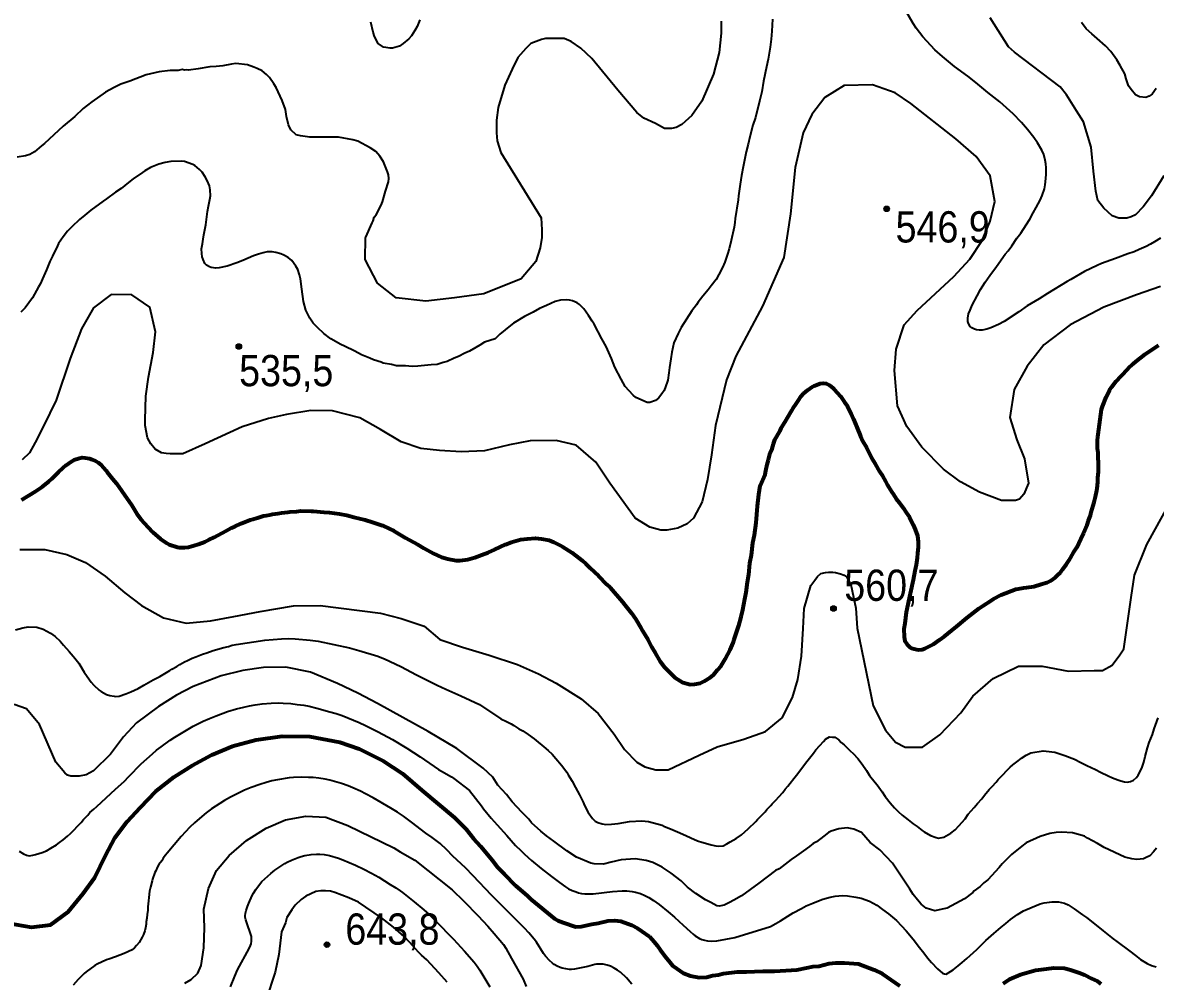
# Model space of a CAD drawing. Header units: metres. Extents: x 547833 to 556102, y 1844799 to 1850994.
# Drawn here: x 550739 to 551355, y 1846336 to 1846857 of the extents above; entities that cross this region are included whole.
import ezdxf

# ---------------------------------------------------------------- set-up
doc = ezdxf.new("R2010")
doc.units = ezdxf.units.M
doc.header["$LTSCALE"] = 6.8
for name, color, linetype, lineweight in [('1', 7, 'Continuous', 25), ('2', 7, 'Continuous', 53), ('5', 7, 'Continuous', 13)]:
    doc.layers.add(name, color=color, linetype=linetype, lineweight=lineweight)

msp = doc.modelspace()

# ---------------------------------------------------------------- hatches: boundary and pattern name
at = {"layer": '5'}
for points in [[(551210.01, 1846755.73, 1), (551207.01, 1846755.73, 1)], [(550857.68, 1846680.87, 1), (550854.68, 1846680.87, 1)], [(551181.11, 1846538.42, 1), (551178.11, 1846538.42, 1)], [(550905.62, 1846355.62, 1), (550902.62, 1846355.62, 1)]]:
    msp.add_hatch(color=256, dxfattribs=at).paths.add_polyline_path(points)

# ---------------------------------------------------------------- linework, layer by layer
at = {"layer": '1'}
for points in [[(551294.79, 1846782.13), (551293.94, 1846785.26), (551292.93, 1846787.62), (551290.5, 1846791.56), (551288.56, 1846794.44), (551285.21, 1846798.89), (551281.93, 1846802.61), (551277.3, 1846807.42), (551269.99, 1846813.9), (551263.59, 1846819), (551257.02, 1846824.46), (551252.66, 1846827.93), (551245.49, 1846833.19), (551238.93, 1846838.64), (551234.67, 1846842.25), (551228.18, 1846849.2), (551224.66, 1846854.01), (551222.89, 1846856.54), (551218.25, 1846864.69)], [(551118.46, 1846857.79), (551118.46, 1846851.28), (551117.36, 1846840.69), (551114.35, 1846829.01), (551108.04, 1846814.35), (551102.55, 1846806.48), (551097.07, 1846801.59), (551094.05, 1846799.96), (551091.58, 1846799.42), (551087.74, 1846799.42), (551082.81, 1846802.14), (551076.5, 1846805.12), (551072.66, 1846808.11), (551062.24, 1846820.33), (551048.25, 1846837.43), (551042.22, 1846843.13), (551037.01, 1846846.66), (551033.17, 1846848.29), (551026.03, 1846848.29), (551023.02, 1846848.29), (551020.82, 1846847.75), (551015.06, 1846845.57), (551012.32, 1846842.86), (551007.93, 1846837.97), (551004.92, 1846831.73), (551000.8, 1846823.04), (550997.24, 1846810.82), (550996.41, 1846804.04), (550996.41, 1846796.98), (550996.69, 1846792.63), (550998.61, 1846786.39), (551020.57, 1846750.91), (551021.06, 1846744.29), (551021.06, 1846740.13), (551020.12, 1846734.57), (551017.79, 1846727.17), (551009.78, 1846717.72), (550989.52, 1846709.58), (550973.54, 1846707.38), (550957.89, 1846705.61), (550941.72, 1846707.28), (550931.58, 1846715.36), (550924.93, 1846728.11), (550925.14, 1846740.09), (550925.23, 1846740.35), (550928.75, 1846748.07), (550929.24, 1846749.13), (550929.81, 1846751.22), (550930.88, 1846752.56), (550933.53, 1846757.71), (550934.32, 1846759.62), (550935.91, 1846765.26), (550937.54, 1846770.51), (550937.76, 1846772.15), (550937.53, 1846774.15), (550937.13, 1846775.92), (550934.9, 1846781.33), (550932.94, 1846784.35), (550930.62, 1846786.92), (550927.55, 1846789), (550920.89, 1846792.49)], [(550954.72, 1846858.48), (550953.15, 1846854.83), (550951.9, 1846852.71), (550950.11, 1846849.9), (550948.7, 1846848.13), (550945.63, 1846845.68), (550943.57, 1846844.2), (550939.84, 1846843.16), (550938.48, 1846843.13), (550934.84, 1846843.59), (550932, 1846845.62), (550929.95, 1846849.48), (550929.32, 1846851.76), (550927.95, 1846857.31)], [(551146.39, 1846858.9), (551146.13, 1846852.42), (551145.65, 1846847.91), (551145.14, 1846843.63), (551144.01, 1846837.18), (551143.26, 1846832.88), (551141.54, 1846825.13), (551140.57, 1846819.44), (551140.09, 1846817.15), (551139.41, 1846814.35), (551137.2, 1846805.42), (551135.82, 1846801.17), (551134.18, 1846794.91), (551133.26, 1846790.97), (551132.13, 1846786.75), (551130.46, 1846778.5)], [(551359.19, 1846773.69), (551352.56, 1846762.75), (551347.96, 1846756.74), (551343.9, 1846752.54), (551341.51, 1846751.45), (551339.12, 1846750.72), (551334.88, 1846750.72), (551331.2, 1846752), (551326.59, 1846756.19), (551323.46, 1846760.2), (551322.36, 1846765.31), (551321.07, 1846776.24), (551319.78, 1846789.19), (551315.67, 1846802.98), (551311.8, 1846809.03), (551306.3, 1846817.71), (551302.84, 1846822.14), (551277.98, 1846840.9), (551274.72, 1846843.92), (551264.84, 1846859.53)], [(551355.12, 1846821.22), (551352.99, 1846818.11), (551351.21, 1846816.95), (551349.47, 1846816.28), (551345.99, 1846816.65), (551343.95, 1846817.75), (551341.53, 1846820.54), (551340.14, 1846822.68), (551338.85, 1846826.45), (551337.97, 1846829.22), (551335.46, 1846833.62), (551333.67, 1846836.76), (551330.47, 1846841.37), (551327.55, 1846844.38), (551323.09, 1846848.28), (551320.13, 1846850.81), (551317.04, 1846853.61), (551314.53, 1846857.15)], [(550920.89, 1846792.49), (550918.18, 1846793.19), (550910.32, 1846794.73), (550898.6, 1846794.62), (550894.73, 1846794.78), (550889.8, 1846795.44), (550887.32, 1846795.97), (550884.38, 1846798.67), (550883.26, 1846801.37), (550882.14, 1846805.9), (550881.51, 1846809.67), (550879.73, 1846814.73), (550876.52, 1846821.65), (550875.27, 1846823.73), (550872.86, 1846827.1), (550871.26, 1846828.74), (550868.82, 1846830.69), (550866.24, 1846832.01), (550864.33, 1846832.81), (550860.95, 1846834.04), (550854.6, 1846834.74), (550852.2, 1846834.47), (550847.46, 1846833.53), (550843.86, 1846833.12), (550840.44, 1846832.93), (550834.1, 1846831.81), (550828.9, 1846831.22), (550827.88, 1846831.31), (550826.68, 1846831.17), (550825.44, 1846831.44), (550823.27, 1846830.99), (550818.83, 1846830.89), (550812.83, 1846830.21), (550805.74, 1846828.59), (550796.82, 1846825.16), (550791.94, 1846823.59), (550788.3, 1846821.76), (550783.74, 1846819.22), (550776.24, 1846813.92), (550771.59, 1846810.36), (550767.03, 1846806), (550760.56, 1846800.61), (550750.5, 1846791.18), (550748.82, 1846789.98), (550745.14, 1846786.73), (550742.48, 1846785.21), (550740.13, 1846784.54), (550735.56, 1846783.82)], [(551357.4, 1846713.48), (551344.4, 1846708.89), (551326.71, 1846702.21), (551308.32, 1846692.59), (551293.94, 1846681.86), (551284.87, 1846670.18), (551277.86, 1846657.56), (551275.44, 1846642.22), (551279.4, 1846630.2), (551283.56, 1846619.88), (551285.73, 1846606.49), (551283.13, 1846600.54), (551280.7, 1846597.93), (551278.67, 1846597.13), (551271.06, 1846597.16), (551258.99, 1846601.64), (551248.75, 1846607.23), (551239.38, 1846614.23), (551227.64, 1846626.15), (551219.48, 1846637.3), (551214.44, 1846648.55), (551212.77, 1846667.85), (551213.66, 1846679.52), (551218.02, 1846692.61), (551225.19, 1846700.44), (551245.05, 1846718.93), (551253.72, 1846728.36), (551260.49, 1846738.61), (551264.88, 1846749.11), (551267.31, 1846759.78), (551264.83, 1846773.66), (551257.14, 1846784.22), (551246.17, 1846793.89), (551221.66, 1846812.94), (551213.07, 1846818.85), (551200.88, 1846823.18), (551185.34, 1846822.72), (551174.89, 1846816.34), (551167.76, 1846807.09), (551163.05, 1846797.07), (551158.7, 1846778.13), (551156.22, 1846753.03), (551152.54, 1846729.36), (551140.99, 1846702.85), (551126.54, 1846675.62), (551121.49, 1846662.83), (551115.36, 1846637.84), (551113.26, 1846622.01), (551111.01, 1846608.64), (551108.1, 1846596.49), (551103.43, 1846587.55), (551100.11, 1846584.54), (551094.86, 1846582.07), (551089.05, 1846580.98), (551085.73, 1846580.98), (551079.64, 1846582.62), (551071.82, 1846587.57), (551057.98, 1846606.52)], [(551357.48, 1846739.77), (551354.11, 1846737.78), (551352.02, 1846736.55), (551349.69, 1846735.3), (551345.91, 1846733.63), (551343.19, 1846732.45), (551339.74, 1846731.19), (551332.94, 1846728.81), (551325.44, 1846726.1), (551322.97, 1846724.95), (551316.15, 1846721.7), (551308.7, 1846717.39), (551306.61, 1846716.16), (551295.93, 1846709.74), (551291.42, 1846706.88), (551284.93, 1846702.92), (551280.45, 1846699.81), (551272.49, 1846694.56), (551269.34, 1846692.84), (551265.21, 1846691.01), (551263.06, 1846690.27), (551260.39, 1846689.72), (551258.9, 1846689.8), (551257.4, 1846689.88), (551256.37, 1846690.26), (551254.79, 1846691.07), (551253.97, 1846691.72), (551253.04, 1846693.35), (551252.66, 1846694.55), (551252.71, 1846696.29), (551253.06, 1846698.68), (551253.95, 1846700.64), (551255, 1846703.37), (551257.66, 1846708.38), (551259.61, 1846711.95), (551262.02, 1846715.81), (551264.57, 1846719.57), (551268.23, 1846724.45), (551273.06, 1846731.07), (551274.58, 1846732.98), (551276.64, 1846735.57), (551279.38, 1846739.85), (551281.44, 1846742.44), (551284.4, 1846746.99), (551286.4, 1846750.06), (551288.25, 1846753.5), (551289.9, 1846756.41), (551292.04, 1846760.5), (551293.12, 1846762.97), (551294.31, 1846766.7), (551294.69, 1846768.85), (551295.17, 1846772.25), (551295.27, 1846774.62), (551295.26, 1846777.97), (551295.01, 1846780.17), (551294.79, 1846782.13)], [(550839.22, 1846754.28), (550839.76, 1846757.19), (550840.46, 1846760.87), (550840.73, 1846762.88), (550840.61, 1846766.09), (550840.25, 1846768.16), (550839.05, 1846771.12), (550837.95, 1846773.1), (550836.18, 1846775.63), (550834.76, 1846777.2), (550832.17, 1846779.27), (550831.11, 1846779.89), (550826.59, 1846781.48), (550825.2, 1846781.7), (550819.27, 1846781.52), (550816.12, 1846780.92), (550812.75, 1846780.04), (550808.13, 1846778.15), (550805.11, 1846776.32), (550803.84, 1846775.56), (550798.78, 1846772.01), (550796.15, 1846770.1), (550792.18, 1846766.8), (550789.06, 1846764.83), (550784.14, 1846761.18), (550782.43, 1846759.87), (550775.67, 1846755.01), (550772.38, 1846752.28), (550769.56, 1846749.86), (550765.41, 1846746.04), (550762.96, 1846743.53), (550760.58, 1846740.53), (550758.14, 1846736.91), (550757.54, 1846735.6), (550754.83, 1846729.97), (550753.42, 1846727.08), (550751.58, 1846722.53), (550750.2, 1846719.4), (550748.12, 1846714.82), (550747.31, 1846713.25), (550744, 1846707.42), (550741.97, 1846704.58), (550739.91, 1846701.99), (550737.71, 1846699.51)], [(551130.46, 1846778.5), (551129.63, 1846773.82), (551128.79, 1846769.14), (551128.02, 1846762.85), (551127.78, 1846760.6), (551126.2, 1846750.5), (551125.96, 1846748.24), (551125.61, 1846745.85), (551123.97, 1846738.47), (551122.86, 1846734.01), (551121.94, 1846731.17), (551120.59, 1846726.68), (551119.29, 1846723.93), (551117.26, 1846719.98), (551115.82, 1846717.34), (551113.11, 1846713.94), (551111.51, 1846711.65), (551108.55, 1846708.21), (551106.06, 1846705.08), (551105.11, 1846703.61), (551102.64, 1846700.23), (551096.84, 1846691.27), (551095.1, 1846687.97), (551092.83, 1846682.88), (551091.67, 1846677.79), (551091.08, 1846674.25), (551090.38, 1846669.46), (551090.09, 1846666.58), (551089.42, 1846662.66), (551089.18, 1846661.51), (551087.58, 1846657), (551086.31, 1846655.12), (551084.46, 1846652.8), (551082.75, 1846651.49), (551079.65, 1846650.39), (551078.29, 1846650.36), (551072.03, 1846653.12), (551070.64, 1846654.45), (551066.39, 1846659.18), (551064.2, 1846663.15), (551060.73, 1846669.69), (551058.84, 1846674.31), (551056, 1846680.81), (551053.65, 1846685.13), (551049.53, 1846693.09), (551048.35, 1846694.69), (551046.39, 1846697.82), (551043.88, 1846701.38), (551041.5, 1846703.71), (551040.17, 1846704.55), (551037.69, 1846705.63), (551036.03, 1846706.07), (551034.15, 1846706.23), (551031.08, 1846706), (551028.31, 1846705.31), (551023.47, 1846703.15), (551019.8, 1846701.62), (551016.19, 1846699.6), (551011.62, 1846697.23), (551005.59, 1846693.57), (551003.99, 1846692.39), (550998.2, 1846687.65), (550995.52, 1846685.11), (550989.78, 1846683.22), (550987.29, 1846681.55)], [(550987.29, 1846681.55), (550985.1, 1846680.31), (550981.58, 1846678.4), (550979.09, 1846677.22), (550975.64, 1846675.52), (550973.22, 1846674.55), (550969.58, 1846672.77), (550967.32, 1846672.16), (550963.98, 1846671.04), (550960.79, 1846670.94), (550953.59, 1846670.17), (550950.46, 1846670.09), (550946.75, 1846670.46), (550941.94, 1846670.45), (550939.23, 1846671.13), (550934.72, 1846671.83), (550933.51, 1846672.44), (550929.45, 1846673.66), (550927.37, 1846674.51), (550922.99, 1846676.44), (550919.23, 1846678.31), (550913.6, 1846681.02), (550911.74, 1846682.05), (550906.19, 1846685.14), (550902.4, 1846687.93), (550898.94, 1846691.14), (550896.67, 1846693.61), (550894.76, 1846696.24), (550892.66, 1846700.59), (550891.37, 1846705.4), (550890.38, 1846711.98), (550889.74, 1846717.61), (550889.24, 1846719.79), (550888.28, 1846722.78), (550887.22, 1846724.52), (550885.01, 1846727.61), (550882.97, 1846729.24), (550880.7, 1846730.6), (550879.02, 1846731.27), (550876.32, 1846732.08), (550874.31, 1846732.35), (550871.59, 1846732.29), (550869.41, 1846731.8), (550866.88, 1846731.14), (550864.14, 1846730.21), (550858.35, 1846727.69), (550855.03, 1846726.32), (550849.79, 1846724.49), (550845.55, 1846723.64), (550843.59, 1846723.41), (550841.19, 1846723.76), (550840.16, 1846724.14), (550838.55, 1846725.2), (550837.71, 1846726.09), (550836.86, 1846728.11), (550836.31, 1846729.66), (550836.12, 1846731.37), (550835.95, 1846733.95), (550836.38, 1846736.73), (550836.83, 1846739.26), (550837.07, 1846741.52), (550837.48, 1846743.42), (550838.18, 1846747.1), (550838.6, 1846749.87), (550839.22, 1846754.28)], [(551057.98, 1846606.52), (551050.31, 1846618), (551039.66, 1846627.18), (551028.85, 1846629.72), (551014.71, 1846629.55), (551003.39, 1846627.36), (550989.86, 1846624.14), (550977.06, 1846623.59), (550965.28, 1846624.34), (550955.16, 1846625.4), (550944.48, 1846629), (550933.32, 1846635.79), (550922.07, 1846642.18), (550907.1, 1846645.93), (550895.27, 1846646.02), (550882.13, 1846643.88), (550872.24, 1846641.72), (550858.08, 1846637.13), (550837.94, 1846627.96), (550825.8, 1846622.54), (550822.22, 1846622.54), (550818.88, 1846622.54), (550816.73, 1846622.78), (550814.1, 1846623.02), (550810.75, 1846625.14), (550808.36, 1846627.98), (550806.45, 1846631.29), (550805.26, 1846637.91), (550805.26, 1846640.99), (550805.64, 1846653.92), (550807.07, 1846664.22), (550809.58, 1846677.62), (550810.89, 1846688.94), (550807.7, 1846702.22), (550797.96, 1846709.04), (550786.78, 1846709.08), (550777.08, 1846701.87), (550770.57, 1846690.48), (550764.48, 1846674.33), (550756.89, 1846651.77), (550749.91, 1846637.59), (550745.5, 1846628.67), (550742.38, 1846623.03), (550738.33, 1846619.21)], [(551172.8, 1846557.46), (551175.33, 1846557.94), (551177.14, 1846558.18), (551179.2, 1846558.18), (551180.77, 1846557.94), (551183.42, 1846557.22), (551185.36, 1846556.51), (551186.69, 1846555.67), (551187.41, 1846554.12), (551189.1, 1846551.49), (551191.78, 1846538.57), (551192.49, 1846527.74), (551201.23, 1846485.58), (551207.93, 1846472.32), (551213.29, 1846465.69), (551218.64, 1846463.04), (551228.02, 1846463.04), (551237.39, 1846469.67), (551248.9, 1846481.65), (551255.41, 1846490.7), (551266.39, 1846500.39), (551280.18, 1846507.15), (551293.18, 1846507.06), (551307.38, 1846504.39), (551321.44, 1846504.63), (551325.94, 1846504.63), (551331.19, 1846507.6), (551335.32, 1846513.17), (551337.58, 1846516.51), (551341.42, 1846544.49), (551343.3, 1846556.53), (551350, 1846573.14), (551362.41, 1846595.46)], [(550737.1, 1846570.44), (550750.73, 1846570.55), (550762.59, 1846567.87), (550772.84, 1846563.44), (550783.43, 1846555.94), (550794.2, 1846546.9), (550803.28, 1846540.13), (550815.22, 1846533.43), (550827.51, 1846530.41), (550840.74, 1846531.78), (550853.48, 1846534), (550867.84, 1846536.8), (550885.94, 1846539.89), (550900.34, 1846540.09), (550933.16, 1846535.89), (550944.4, 1846533), (550956.96, 1846528.84), (550965.44, 1846521.62), (550977.88, 1846517.31), (550992.4, 1846512.98), (551007.78, 1846507.97), (551019.14, 1846502.89), (551028.82, 1846497.75), (551042.38, 1846489.29), (551051.6, 1846481.24), (551060.27, 1846470.14), (551066.02, 1846461.83), (551072.71, 1846454.94), (551076.98, 1846452.41), (551082.96, 1846450.72), (551086.54, 1846450.72), (551089.62, 1846450.72), (551106.51, 1846458.75), (551116.39, 1846463.25), (551130.87, 1846467.36), (551142.6, 1846471.55), (551151.77, 1846478.95), (551157.28, 1846489.97), (551160.19, 1846499.78), (551162.13, 1846512.48), (551163.15, 1846527.53), (551163.61, 1846538.37), (551167.36, 1846550.89), (551169.42, 1846553.88), (551170.86, 1846555.91), (551172.8, 1846557.46)], [(550734.79, 1846526.89), (550738.76, 1846527.96), (550741.56, 1846528.4), (550746.29, 1846528.19)], [(550746.29, 1846528.19), (550749.75, 1846527.22), (550753.83, 1846525.08), (550756.29, 1846523.13), (550758.93, 1846520.57), (550760.9, 1846518.57), (550763.9, 1846515.06), (550766.05, 1846512.46), (550767.03, 1846511.45), (550769.08, 1846508.71), (550772.11, 1846503.85), (550773.75, 1846501.43), (550775.96, 1846498.33), (550777.37, 1846496.76), (550780.29, 1846493.99), (550781.35, 1846493.37), (550784.16, 1846491.58), (550785.96, 1846491.04), (550788.35, 1846490.69), (550789.36, 1846490.55), (550791.07, 1846490.75), (550794.77, 1846492.04), (550797.38, 1846493.07), (550801.51, 1846494.91), (550804.52, 1846496.74), (550809.66, 1846499.55), (550813.16, 1846501.43), (550818.73, 1846504.79), (550819.66, 1846505.39), (550822.46, 1846506.95), (550824.09, 1846507.88), (550826.64, 1846509.41), (550828.3, 1846510.09), (550830.74, 1846511.48), (550832.89, 1846512.22), (550836.45, 1846513.62), (550838.84, 1846514.39), (550842.19, 1846515.51), (550844.23, 1846516.11), (550846.02, 1846516.69), (550848.06, 1846517.29), (550850.48, 1846517.81), (550852.63, 1846518.55), (550854.69, 1846518.91), (550870.36, 1846521.28), (550879.47, 1846521.95), (550883.2, 1846522.07), (550886.83, 1846521.88), (550894.91, 1846521.14), (550899.33, 1846520.59), (550916.37, 1846517), (550921.41, 1846515.62), (550931.73, 1846512.52), (550933.12, 1846512.02), (550935.39, 1846511.06), (550944.24, 1846506.84), (550952.77, 1846502.37), (550964.07, 1846496.79), (550968.82, 1846494.55), (550976.92, 1846490.99), (550987.02, 1846486.23), (550998.69, 1846478.36), (551001.82, 1846476.93), (551004.23, 1846475.72), (551005.73, 1846474.71), (551008.49, 1846473.04), (551010.71, 1846471.81), (551013.6, 1846469.86), (551016.73, 1846467.54), (551017.82, 1846466.68), (551022.08, 1846463.11), (551024.37, 1846461.29), (551026.58, 1846459.16), (551028.63, 1846456.82), (551031.61, 1846453.2), (551034.51, 1846449.48), (551035.27, 1846447.98), (551037.45, 1846444.47), (551039.22, 1846441.11), (551040.44, 1846439.07), (551041.55, 1846437.12), (551043.49, 1846433.08), (551044.19, 1846431.28), (551046.2, 1846427.55), (551048.46, 1846424.15), (551049.9, 1846422.83), (551051.46, 1846422.11), (551053.72, 1846421.38), (551055.74, 1846421.02), (551058.89, 1846421.17), (551062.51, 1846421.49), (551068.61, 1846422.67), (551075.41, 1846422.95), (551079.01, 1846422.56), (551086.36, 1846420.63), (551087.73, 1846419.89), (551090.94, 1846418.57), (551094.79, 1846416.93), (551099.27, 1846414.97), (551101.98, 1846413.69), (551105.72, 1846412.14)], [(551204.73, 1846407.18), (551199.62, 1846411.26), (551194.76, 1846416.58), (551190.72, 1846418.35), (551186.98, 1846419.14), (551182.58, 1846418.64), (551178.28, 1846417.34), (551176.95, 1846416.58), (551174.33, 1846414.67), (551170.43, 1846411.59), (551168.52, 1846410.57), (551166.48, 1846408.92), (551163.29, 1846406.74), (551159.56, 1846403.88), (551156.54, 1846401.92), (551151.71, 1846398.14), (551150.02, 1846396.93), (551148.12, 1846395.91), (551138.98, 1846389), (551129.62, 1846382.27), (551125.45, 1846379.78), (551122.97, 1846378.48), (551120.08, 1846377.14), (551117.51, 1846376.65), (551116.08, 1846376.69), (551112.84, 1846378.55), (551110.03, 1846380.05), (551104.78, 1846383.51), (551100.16, 1846386.83), (551096.73, 1846390.29), (551091.39, 1846394.54), (551086.36, 1846397.81), (551081.42, 1846400.29), (551077.65, 1846401.48), (551071.69, 1846402.22), (551064.05, 1846401.76), (551058.72, 1846400.55), (551054.59, 1846399.48), (551049.53, 1846399.51), (551047.66, 1846399.91), (551039.79, 1846403.26), (551034.54, 1846406.72), (551027.47, 1846411.99), (551023.51, 1846414.78), (551020.39, 1846417.26), (551015.41, 1846421.96), (551013.98, 1846423.82), (551010.11, 1846427.63), (551004.81, 1846433.31), (551001.73, 1846437.21), (550997.1, 1846442.35), (550994.38, 1846446.7), (550989.08, 1846451.67), (550974.79, 1846462.26), (550959.13, 1846471.54), (550931.61, 1846486.83), (550920.95, 1846492.36), (550909.81, 1846497.57), (550895.14, 1846503.79), (550881.75, 1846506.46), (550869.57, 1846506.35), (550858.45, 1846504.71), (550846.58, 1846501.84), (550831.37, 1846495.92), (550822.24, 1846491.33)], [(550822.24, 1846491.33), (550812.52, 1846485.15), (550800.59, 1846476.17), (550793.44, 1846468.63), (550786.38, 1846459.19), (550777.12, 1846450.14), (550773.23, 1846447.91), (550769.36, 1846447.19), (550767.31, 1846447.19), (550764.78, 1846447.19), (550762.97, 1846447.79), (550761.64, 1846448.98), (550756.64, 1846454.81), (550747.85, 1846475.28), (550740.77, 1846483.87), (550733.94, 1846486.22)], [(550751.51, 1846406.68), (550753.96, 1846408.07), (550756.97, 1846409.9), (550758.68, 1846411.21), (550760.64, 1846412.55), (550763, 1846414.68), (550764.58, 1846416.1), (550766.8, 1846418.33), (550768.24, 1846419.86), (550770.47, 1846422.09), (550771.77, 1846423.73), (550773.99, 1846425.96), (550775.19, 1846427.46), (550777.33, 1846429.32), (550778.91, 1846430.74), (550789.11, 1846440.11), (550793.82, 1846444.42), (550796.41, 1846446.99), (550803.1, 1846453.9), (550809.19, 1846459.44), (550811.47, 1846461.37), (550813.88, 1846463.19), (550818.9, 1846466.77), (550821.46, 1846468.53), (550824.04, 1846470.16), (550831.29, 1846474.4), (550834.55, 1846476.08), (550836.71, 1846477.1), (550840.16, 1846478.64), (550843.78, 1846480.11), (550850.03, 1846482.33), (550854.94, 1846483.78), (550858.82, 1846484.79), (550861.99, 1846485.5), (550865.08, 1846486.06), (550868.85, 1846486.56), (550873.84, 1846486.95), (550877.78, 1846487.07), (550880.36, 1846487.03), (550884.48, 1846486.7), (550887.97, 1846486.27), (550891.54, 1846485.78), (550894.36, 1846485.3), (550898.7, 1846484.27), (550905.76, 1846482.32), (550909.17, 1846481.3), (550912.37, 1846480.16), (550918.5, 1846477.73), (550921.63, 1846476.4), (550925, 1846474.85), (550932.03, 1846471.34), (550939.74, 1846467.12), (550947.53, 1846462.51), (550954.88, 1846457.76), (550964.84, 1846450.9), (550966.36, 1846449.96), (550971.78, 1846446.89), (550973.18, 1846445.99), (550981.62, 1846439.42), (550988.11, 1846431.11), (550989.18, 1846429.5), (550993.5, 1846424.33), (550996.64, 1846420.75), (551001.99, 1846414.91), (551006.65, 1846409.64)], [(551335.82, 1846444.65), (551337.86, 1846444.09), (551339.25, 1846444.05), (551341.2, 1846444.27), (551342.7, 1846445.03), (551344.41, 1846446.51), (551345.36, 1846447.71), (551346.72, 1846450.53), (551347.44, 1846452.1), (551348.41, 1846454.88), (551349.14, 1846458.03), (551350.3, 1846462.61), (551351.36, 1846465.5), (551353.04, 1846469.85), (551354.08, 1846472.94), (551356.17, 1846478.91)], [(551105.72, 1846412.14), (551108.09, 1846411.32), (551111.26, 1846410.39), (551113.09, 1846410), (551115.54, 1846409.29), (551117.23, 1846409.19), (551119.58, 1846409.45), (551121.64, 1846410.48), (551123.5, 1846411.48), (551126.65, 1846413.42), (551129.49, 1846415.42), (551131.39, 1846416.93), (551133.28, 1846418.62), (551137.29, 1846422.54), (551138.24, 1846423.74), (551140.02, 1846425.52), (551142.42, 1846427.87), (551143.37, 1846429.07), (551145.5, 1846431.29), (551146.19, 1846432.16), (551148.23, 1846434.27), (551149.81, 1846436.03), (551152.02, 1846438.36), (551153.4, 1846440.1), (551154.7, 1846441.73), (551156.09, 1846443.47), (551158.08, 1846445.97), (551159.47, 1846447.71), (551161.37, 1846450.1), (551162.71, 1846452.23), (551165.05, 1846455.17), (551166.52, 1846457.02), (551168.69, 1846459.74), (551170.07, 1846461.48), (551172.17, 1846463.89), (551174.1, 1846466.09), (551175.25, 1846467.31), (551177.48, 1846468.55), (551179.07, 1846468.53), (551180.26, 1846468.47), (551182.5, 1846467.04), (551183.85, 1846465.61), (551185.4, 1846464.2), (551187.05, 1846462.71), (551188.62, 1846461.11), (551190.38, 1846459.53), (551192.86, 1846456.84), (551195.19, 1846453.74), (551197.56, 1846450.25), (551199.24, 1846447.67), (551202.25, 1846443.85), (551203.29, 1846442.49), (551205.99, 1846438.74), (551207.76, 1846436.27), (551210.43, 1846432.71), (551212.81, 1846430.11), (551214.94, 1846427.88), (551216.92, 1846426.13), (551220.29, 1846423.44), (551222.9, 1846421.36), (551225.05, 1846419.83), (551227.86, 1846417.77), (551228.84, 1846416.99), (551232.42, 1846415.02), (551235.42, 1846413.88), (551236.75, 1846413.53), (551239.55, 1846414.15), (551243.47, 1846416.18), (551245.73, 1846418.11), (551247.76, 1846420.22), (551251.29, 1846423.99), (551252.87, 1846426.64), (551256.04, 1846430.16), (551257.96, 1846432.36), (551260.24, 1846434.99), (551261.8, 1846436.95), (551264.33, 1846439.91), (551265.82, 1846441.56), (551268.12, 1846444), (551269.25, 1846445.41), (551270.85, 1846446.98), (551274.81, 1846451.29), (551275.7, 1846452.18), (551277.15, 1846453.33), (551279.97, 1846455.53), (551281.88, 1846457.04), (551284.37, 1846458.6), (551287, 1846459.89), (551293.59, 1846461.03), (551295.29, 1846460.93), (551299.91, 1846460.27), (551305.37, 1846458.41), (551310.73, 1846456.45), (551314.1, 1846454.65), (551317.34, 1846453.14), (551322.06, 1846450.81), (551324.8, 1846449.34), (551328.97, 1846447.43), (551331.36, 1846446.42), (551334.27, 1846445.17), (551335.82, 1846444.65)], [(550922.3, 1846439.03), (550918.19, 1846440.9), (550915.7, 1846441.92), (550911.94, 1846443.28), (550909.54, 1846444.04), (550905.7, 1846445.04), (550903.1, 1846445.57), (550899.78, 1846446.1), (550896.59, 1846446.44), (550894.1, 1846446.6), (550890.03, 1846446.7), (550886, 1846446.55), (550883.57, 1846446.3), (550877.3, 1846445.33), (550874.14, 1846444.69), (550871.13, 1846443.88), (550867.52, 1846442.75), (550862.84, 1846441.11), (550859.35, 1846439.67), (550855.95, 1846438.09), (550851.66, 1846435.88), (550848.43, 1846434.05), (550845.85, 1846432.46), (550841.37, 1846429.44), (550838.47, 1846427.26), (550836.14, 1846425.39), (550832.12, 1846421.92), (550829.56, 1846419.47), (550827.15, 1846416.95), (550824.88, 1846414.37), (550817.24, 1846405.33), (550816.37, 1846404.24), (550815.07, 1846402.61), (550814.23, 1846401.27), (550812.6, 1846399.23), (550811.87, 1846398.03), (550811, 1846395.82), (550810.49, 1846394.9), (550809.16, 1846391.28), (550809.03, 1846390.27), (550808.06, 1846386.81), (550807.68, 1846384.66), (550807.2, 1846381.26), (550807.04, 1846379.38), (550806.67, 1846376.12), (550806.62, 1846374.38), (550806.27, 1846371.98), (550806.11, 1846370.1), (550805.84, 1846368.09), (550805.87, 1846366.73), (550805.36, 1846364.69), (550805.04, 1846363.16), (550804.39, 1846361.23), (550803.58, 1846359.65), (550802.03, 1846356.87), (550800.62, 1846355.1), (550799.51, 1846353.98), (550798.15, 1846352.84), (550793.91, 1846350.87), (550791.55, 1846349.86), (550789.15, 1846349.09), (550785.46, 1846347.81), (550784.15, 1846347.29), (550779.21, 1846344.99), (550777.93, 1846344.23), (550773.23, 1846340.84), (550772.09, 1846339.97), (550768.86, 1846336.75), (550766.12, 1846333.59)], [(551069.93, 1846334.16), (551067.02, 1846337.55), (551063.68, 1846340.59), (551062.2, 1846341.73), (551060.26, 1846342.87), (551058.24, 1846343.86), (551056.51, 1846344.55), (551054.42, 1846345), (551052.9, 1846345.07), (551050.76, 1846344.96), (551049.74, 1846344.76), (551046.08, 1846343.77), (551044.11, 1846343.44), (551038.67, 1846342.3), (551037.09, 1846342.16), (551036.09, 1846342.18), (551034.08, 1846342.4), (551032.04, 1846342.83), (551030.99, 1846343.14), (551029.27, 1846343.85), (551027.65, 1846344.81), (551026.74, 1846345.48), (551025.09, 1846346.94), (551022.89, 1846349.36), (551021.87, 1846350.82), (551018.1, 1846356.92), (551016.79, 1846358.65), (551013.85, 1846362.14), (551011.54, 1846364.59), (551006.64, 1846369.53), (551004.08, 1846372), (550993.69, 1846382.46), (550983.66, 1846393.05), (550979.44, 1846397.38), (550972.6, 1846403.82), (550969.34, 1846407.12), (550965.66, 1846410.59), (550961.35, 1846413.86), (550957.93, 1846416.29), (550950.17, 1846422.29), (550945.7, 1846425.43), (550942.49, 1846427.63), (550938.91, 1846429.91), (550929.19, 1846435.43), (550925.02, 1846437.68), (550922.3, 1846439.03)], [(550826.82, 1846334.62), (550830.22, 1846336.68), (550833.95, 1846340.13), (550835.69, 1846344.32), (550837.2, 1846353.96), (550837.48, 1846364.92), (550837.24, 1846374.92), (550839.64, 1846386.25), (550844.13, 1846395.9), (550850.95, 1846404.17), (550860.32, 1846412.22), (550870.98, 1846419.02), (550881.65, 1846423.53), (550892.6, 1846425.53), (550903.59, 1846425), (550915.53, 1846420.51), (550940.53, 1846408.35), (550943.9, 1846406.02), (550951.92, 1846401.6), (550972.17, 1846385.48), (550978.54, 1846379.32), (550986.33, 1846371.29), (550991.63, 1846365.62), (550995.1, 1846361.76), (551000.05, 1846355.64), (551001.47, 1846353.78), (551004.55, 1846348.06), (551010.88, 1846336.83), (551012.54, 1846332.97)], [(551355.24, 1846408.05), (551353.65, 1846406.05), (551351.66, 1846404), (551349.75, 1846402.97), (551348.19, 1846402.39), (551344.6, 1846401.98), (551341.93, 1846402.29), (551337.97, 1846403.26), (551326.86, 1846408.47), (551323.16, 1846410.69), (551317.78, 1846413.52), (551316.05, 1846414.54), (551309.56, 1846416.43), (551303.65, 1846416.78), (551300.63, 1846416.64), (551297.25, 1846416.05), (551291.97, 1846414.44), (551284.47, 1846410.96), (551282.03, 1846409.26), (551276.49, 1846404.59), (551273.38, 1846401.6), (551271.39, 1846399.56), (551269.79, 1846397.55), (551263.46, 1846390.96), (551261.42, 1846389.32), (551259.42, 1846387.27), (551256.05, 1846384.86), (551255.34, 1846383.97), (551250.86, 1846380.63), (551241.5, 1846375.5), (551238.69, 1846374.98), (551234.65, 1846374.11), (551229.99, 1846375.43), (551227.32, 1846377.56), (551225.23, 1846379.95), (551222.87, 1846382.92), (551221.13, 1846385.76), (551211.64, 1846399.87), (551204.73, 1846407.18)], [(550736.66, 1846406.49), (550739.06, 1846405.02), (550740.64, 1846404.21), (550742.16, 1846403.89), (550744.23, 1846404.24), (550745.67, 1846404.66), (550747.46, 1846405.23), (550749.15, 1846405.67), (550751.51, 1846406.68)], [(551006.65, 1846409.64), (551009.5, 1846406.75), (551011.57, 1846404.78), (551015.35, 1846401.38), (551020.55, 1846397.04), (551026.16, 1846392.62), (551030.51, 1846389.35), (551033.84, 1846387.02), (551035.5, 1846386.04), (551037.41, 1846385.15), (551039.7, 1846384.27), (551040.97, 1846383.87), (551042.56, 1846383.51), (551044.28, 1846383.33), (551047.32, 1846383.22), (551048.87, 1846383.27), (551059.47, 1846384.47), (551064.67, 1846384.87), (551067.28, 1846384.81), (551070.17, 1846384.54), (551071.91, 1846384.2), (551074.56, 1846383.39), (551076.93, 1846382.38), (551079.11, 1846381.24), (551081.71, 1846379.68), (551084.72, 1846377.54), (551089.64, 1846373.57), (551093.11, 1846370.65), (551097.84, 1846366.23), (551101.71, 1846362.79), (551103.21, 1846361.33), (551104.36, 1846360.45), (551106.68, 1846359.04), (551108.03, 1846358.42), (551109.52, 1846358), (551111.04, 1846357.74), (551113.53, 1846357.58), (551116.1, 1846357.8), (551125.97, 1846359.57), (551145.43, 1846365.59), (551148.31, 1846367.2), (551150.83, 1846368.57), (551154.79, 1846371.1), (551157.74, 1846373.02), (551162.23, 1846375.31), (551164.75, 1846376.68), (551168.43, 1846378.19), (551172.4, 1846379.82), (551173.84, 1846380.28), (551177.85, 1846381.53), (551180.48, 1846381.93), (551184.49, 1846382.28), (551187.27, 1846382.2), (551191.7, 1846381.52), (551194.74, 1846380.87), (551199.18, 1846379.3), (551203.09, 1846377.07), (551206.33, 1846374.67), (551209.46, 1846372.35), (551213.83, 1846368.69), (551216.62, 1846365.94), (551219.21, 1846363.17), (551222.89, 1846358.64), (551226.37, 1846354.08), (551228.68, 1846351.18)], [(550851.71, 1846332.76), (550854.04, 1846338.48), (550855.55, 1846341.91), (550861.85, 1846353.47), (550862.58, 1846355.1), (550862.85, 1846355.99), (550863.12, 1846357.58), (550863.11, 1846359.16), (550862.99, 1846360.04), (550862.59, 1846361.62), (550860.64, 1846366.9), (550859.92, 1846369.15), (550859.65, 1846370.58), (550859.63, 1846371.36), (550859.83, 1846372.74), (550860.2, 1846374.12), (550860.88, 1846376.32), (550861.57, 1846378.18), (550863.48, 1846382.32), (550864.17, 1846383.66), (550865.39, 1846385.7), (550867.37, 1846388.28), (550868.78, 1846389.92), (550870.34, 1846391.5), (550873.53, 1846394.34), (550875.72, 1846396.1), (550877.86, 1846397.59), (550881.27, 1846399.74), (550882.51, 1846400.42), (550884.84, 1846401.52), (550888.47, 1846403.01), (550890.14, 1846403.55), (550892.09, 1846404.03), (550895.52, 1846404.67), (550898.44, 1846404.92), (550900.25, 1846404.9), (550902.53, 1846404.6), (550905.47, 1846404.07), (550910.34, 1846402.67), (550912.81, 1846401.79), (550919.69, 1846398.8), (550924.25, 1846396.62), (550928.38, 1846394.56), (550932.4, 1846392.35), (550938.56, 1846388.31), (550941.62, 1846386.46), (550943.96, 1846384.93), (550945.13, 1846384.06), (550951.59, 1846378.9), (550956.73, 1846374.59), (550959.69, 1846371.96), (550963.17, 1846368.65), (550972.89, 1846358.66), (550978.97, 1846352.09), (550984.09, 1846346.15), (550985.77, 1846343.97), (550987.34, 1846341.71), (550992.76, 1846332.7)], [(550969.57, 1846335.18), (550964.94, 1846340.33), (550958.48, 1846347.29), (550955.55, 1846349.99), (550953.94, 1846351.63), (550949.09, 1846356.95), (550946.11, 1846360.05), (550940.27, 1846365.06), (550933.82, 1846370.2), (550921.32, 1846378.7), (550915.98, 1846381.13), (550908.38, 1846383.92), (550906.07, 1846384.67), (550903.4, 1846384.97), (550900.78, 1846384.88), (550897.98, 1846384.56), (550892.61, 1846381.93), (550890.17, 1846380.23), (550886.89, 1846377.03), (550884.94, 1846374.58), (550882.38, 1846370.44), (550881.49, 1846367.51), (550879.42, 1846362.62), (550877.95, 1846350.27), (550875.92, 1846340.7), (550871.13, 1846325.8)], [(551228.68, 1846351.18), (551230.77, 1846348.45), (551232.84, 1846345.91), (551236.1, 1846342.43), (551238.93, 1846340.17), (551239.97, 1846339.7), (551240.97, 1846339.61), (551243.29, 1846340.96), (551244.77, 1846341.92), (551247.39, 1846344.1), (551249.66, 1846345.84), (551252.18, 1846348.11), (551257.55, 1846353.07), (551262.45, 1846357.88), (551266.87, 1846361.64), (551270.64, 1846365.04), (551273.26, 1846367.22), (551275.88, 1846369.39), (551279.74, 1846372.01), (551282.89, 1846373.95), (551284.3, 1846374.6), (551289.76, 1846377), (551292.04, 1846377.85), (551294.17, 1846378.29), (551297.08, 1846378.82), (551298.44, 1846378.97), (551302, 1846378.98), (551305.26, 1846378.16), (551307.24, 1846377.3), (551310.55, 1846375.2), (551314.98, 1846371.85), (551317.13, 1846370.31), (551322.55, 1846366.17), (551326.25, 1846363.23), (551331.79, 1846358.81), (551333.64, 1846357.34), (551340.78, 1846352.01), (551343.91, 1846349.7), (551346.52, 1846347.62), (551350.24, 1846345.37), (551352.54, 1846344.25), (551355.19, 1846343.56)]]:
    msp.add_lwpolyline(points, dxfattribs=at)
at = {"layer": '2'}
for points in [[(551323.48, 1846623.22), (551323.23, 1846625.42), (551323.22, 1846629.88), (551323.38, 1846631.76), (551323.49, 1846633.01), (551325.36, 1846646.62), (551325.91, 1846648.31), (551327.89, 1846653.31), (551329.78, 1846657.15), (551330.95, 1846659.04), (551333.29, 1846662.02), (551335.8, 1846664.72), (551339.86, 1846668.9), (551342.51, 1846671.43), (551343.97, 1846672.71), (551346.58, 1846674.79), (551349.17, 1846676.68), (551356.33, 1846681.52)], [(550924.87, 1846586.61), (550928.84, 1846585.45), (550934.4, 1846583.48), (550938.18, 1846581.8), (550940.41, 1846580.69), (550946.92, 1846576.84), (550948.78, 1846575.81), (550953.54, 1846573.13), (550956.73, 1846571.26), (550962.15, 1846568.28), (550966.45, 1846566.41), (550969.66, 1846565.41), (550974.48, 1846564.47), (550976.47, 1846564.45), (550980.74, 1846565.05), (550984.57, 1846566.23), (550988.27, 1846567.52), (550991.83, 1846568.91), (550995.36, 1846570.55), (551001.26, 1846573.21), (551004.47, 1846574.44), (551009.63, 1846575.89), (551012.92, 1846576.39), (551017.6, 1846576.67), (551020.87, 1846576.3), (551024.92, 1846575.52), (551027.51, 1846574.57), (551031.08, 1846572.62), (551032.38, 1846572.02), (551037.21, 1846568.85), (551039.63, 1846567.14), (551042.9, 1846564.54), (551044.97, 1846562.67), (551047.34, 1846560.33), (551051.79, 1846556.12), (551056.4, 1846551.56), (551058.09, 1846549.77), (551064.8, 1846541.98), (551066.21, 1846540.41), (551069.71, 1846535.84), (551071.92, 1846532.75), (551074.81, 1846527.99), (551075.74, 1846526.36), (551078.63, 1846521.61), (551080.71, 1846517.5), (551082.67, 1846514.38), (551085.32, 1846509.6), (551087.78, 1846506.53), (551090.45, 1846503.73), (551093.37, 1846500.96), (551097.65, 1846498.23), (551101.62, 1846497.07), (551103.96, 1846497.21), (551107.11, 1846497.81), (551109.34, 1846498.93), (551112.47, 1846500.9), (551114.29, 1846502.34), (551116.46, 1846505.07), (551118.44, 1846507.28), (551120.63, 1846510.87), (551122.07, 1846513.51), (551123.4, 1846516.02), (551125.07, 1846519.81), (551125.61, 1846521.6), (551128.1, 1846529.2), (551129.42, 1846533.93), (551130.37, 1846537.64), (551131.44, 1846543.46), (551132.14, 1846547.13), (551132.86, 1846552.79), (551133.51, 1846556.96), (551134.17, 1846563.11), (551134.93, 1846567.41), (551135.78, 1846574.07), (551136.67, 1846578.27), (551137.53, 1846584.93), (551138.35, 1846594.08), (551139.02, 1846600.4), (551139.75, 1846605.12), (551142.36, 1846611.36), (551142.76, 1846613.27), (551143.49, 1846616.7), (551144.19, 1846619.26), (551145.24, 1846623.09), (551146.22, 1846625.44), (551146.92, 1846627.99), (551147.78, 1846630.2), (551150.58, 1846635.1), (551151.17, 1846636.41), (551153.26, 1846639.87), (551154.61, 1846642.13), (551156.89, 1846646.11), (551157.73, 1846647.44), (551159.33, 1846649.73), (551160.39, 1846651.34), (551161.96, 1846653.87), (551163.29, 1846655.26), (551165.44, 1846657.12), (551167.96, 1846658.89), (551169.13, 1846659.52), (551172.34, 1846660.75)], [(551172.34, 1846660.75), (551174.05, 1846660.94), (551175.68, 1846660.76), (551177.4, 1846659.84), (551179.17, 1846658.43), (551179.99, 1846657.77), (551181.84, 1846655.63), (551183.4, 1846653.95), (551185.64, 1846650.6), (551187.24, 1846648.43), (551189.21, 1846644.19), (551190.53, 1846641.37), (551192.38, 1846636.99), (551194.3, 1846632.13), (551195.61, 1846629.3), (551197.47, 1846626.04), (551200.5, 1846620.06), (551202.33, 1846617.04), (551204.65, 1846612.97), (551206.29, 1846610.55), (551207.98, 1846607.64), (551208.97, 1846605.52), (551209.57, 1846604.6), (551211.26, 1846601.69), (551212.27, 1846600.44), (551213.77, 1846598.14), (551215.24, 1846596.07), (551217.56, 1846593.11), (551219.2, 1846590.69), (551220.87, 1846588.03), (551222.94, 1846583.93), (551224.09, 1846581.46), (551225.35, 1846578), (551225.54, 1846576.29), (551225.74, 1846574.58), (551225.69, 1846571.72), (551225.32, 1846568.45), (551225.1, 1846565.95), (551224.54, 1846562.17), (551223.92, 1846558.88), (551222.98, 1846554.06), (551222.55, 1846552.4), (551220.34, 1846542.35), (551220.05, 1846540.59), (551219.16, 1846536.39), (551218.36, 1846530.35), (551217.95, 1846527.33), (551218.07, 1846523.01), (551218.46, 1846520.7), (551219.66, 1846518.85), (551221.19, 1846517.41), (551222.11, 1846516.9), (551223.28, 1846516.41), (551225.81, 1846515.95), (551227.77, 1846516.17), (551229.32, 1846516.72), (551232.96, 1846518.5), (551234.02, 1846518.99), (551237.23, 1846521.34), (551239.75, 1846523.11), (551243.72, 1846526.41), (551246.57, 1846528.59), (551252.11, 1846533.31), (551258.6, 1846538.39), (551260.91, 1846539.89), (551265.28, 1846542.86), (551266.56, 1846543.63), (551270.77, 1846545.84), (551278.73, 1846548.85), (551280.07, 1846549.12), (551282.87, 1846549.57), (551284.58, 1846549.76), (551288.61, 1846550.34), (551292.55, 1846551.65), (551295.78, 1846552.64), (551297.55, 1846553.46), (551300.08, 1846555.24), (551301.65, 1846556.65), (551302.98, 1846558.04), (551304.39, 1846559.82), (551306.32, 1846562.51), (551307.81, 1846564.66), (551310.19, 1846568.78), (551311.98, 1846571.58), (551314.18, 1846576.3), (551315.56, 1846579.43), (551317.53, 1846583.87), (551318.37, 1846586.32), (551319.32, 1846588.9), (551319.72, 1846590.81), (551321.45, 1846596.33), (551322.12, 1846599.14), (551322.85, 1846602.57), (551323.09, 1846603.71), (551323.33, 1846607.08), (551323.43, 1846609.45), (551323.81, 1846612.72), (551323.69, 1846614.81), (551323.71, 1846617.91), (551323.6, 1846620.01), (551323.48, 1846623.22)], [(550738.06, 1846597.54), (550742.24, 1846600), (550745.37, 1846601.97), (550749.28, 1846604.64), (550751.21, 1846606.22), (550752.92, 1846607.53), (550754.49, 1846608.95), (550756.72, 1846611.19), (550758.05, 1846612.58), (550760.63, 1846614.98), (550762.2, 1846616.4), (550764.73, 1846618.17), (550766.71, 1846619.26), (550769.46, 1846620.19), (550770.9, 1846620.6), (550772.53, 1846620.42), (550774.93, 1846620.07), (550776.48, 1846619.5), (550778.33, 1846618.47), (550779.64, 1846617.88), (550781.27, 1846616.57), (550783.97, 1846613.53), (550784.57, 1846612.61), (550787.46, 1846608.97), (550789.62, 1846606.36), (550792.57, 1846602.23), (550797.92, 1846594.41), (550800.78, 1846589.9), (550802.96, 1846587.05), (550806.81, 1846582.65), (550809.48, 1846579.86), (550813.6, 1846576.36), (550817.09, 1846574.02), (550818.28, 1846573.29), (550822.8, 1846571.7), (550823.81, 1846571.56), (550826.77, 1846571.65), (550828.87, 1846571.76), (550831.86, 1846572.72), (550834.25, 1846573.49), (550837.7, 1846574.75), (550839.82, 1846575.73), (550843, 1846577.21), (550844.63, 1846578.14), (550847.32, 1846579.56), (550849.31, 1846580.65), (550852.11, 1846582.21), (550854.01, 1846582.92), (550857.41, 1846584.67), (550862.27, 1846586.58), (550863.96, 1846587.02), (550866.35, 1846587.79), (550869.58, 1846588.78), (550871.05, 1846588.94), (550873.12, 1846589.3), (550874.56, 1846589.71), (550877.36, 1846590.15), (550879.32, 1846590.37), (550882.75, 1846590.76), (550883.97, 1846590.9), (550887.53, 1846591.18), (550889.98, 1846591.46), (550895.45, 1846591.34), (550896.56, 1846591.34), (550902.44, 1846590.89), (550905.57, 1846590.62), (550910.99, 1846589.87), (550914.66, 1846589.17), (550918.74, 1846588.15), (550924.87, 1846586.61)], [(550730.99, 1846367.35), (550743.43, 1846365.21), (550753.71, 1846366.37), (550763.31, 1846373.56), (550771.46, 1846383.5), (550777.85, 1846392.1), (550783.6, 1846404.18), (550788.73, 1846413.78), (550795.49, 1846422.55), (550802.49, 1846430.2), (550811, 1846439.17), (550821.05, 1846446.92), (550830.77, 1846453.1), (550841.54, 1846458.89), (550852.82, 1846463.6), (550865.64, 1846467.09), (550879.76, 1846469.07), (550894.79, 1846468.74), (550911.13, 1846465.77), (550921.71, 1846462.14), (550934.77, 1846455.61), (550945.21, 1846448.67), (550955.63, 1846439.69), (550973.44, 1846424.81), (550979.89, 1846418.51), (550983.79, 1846413.31), (550987.71, 1846409.1), (550991.45, 1846404.67), (550994.04, 1846401.52), (550996.89, 1846397.79), (551000.76, 1846393.98), (551006.73, 1846387.78), (551013.23, 1846382.24), (551015.05, 1846380.42), (551028, 1846369.74), (551029.74, 1846368.72), (551032.5, 1846367.62), (551039.43, 1846365.37), (551042.45, 1846365.51), (551048.18, 1846366.77), (551051.55, 1846367.35), (551056.88, 1846368.56), (551060.7, 1846368.79), (551063.99, 1846368.36), (551069.9, 1846366.19), (551072.93, 1846364.51), (551075.33, 1846362.96), (551079.51, 1846359.99)], [(551079.51, 1846359.99), (551082.05, 1846357.24), (551083.7, 1846355.2), (551085.39, 1846352.77), (551088.02, 1846349.22), (551090.61, 1846346.07), (551092.03, 1846344.21), (551094.44, 1846342.66), (551097.95, 1846340.22), (551101.77, 1846338.63), (551106.53, 1846337.75), (551110.75, 1846338.03), (551113.9, 1846338.79), (551117.1, 1846339.15), (551119.85, 1846339.87), (551127.22, 1846340.91), (551132.29, 1846340.87), (551136.73, 1846340.97), (551141.35, 1846341.29), (551147.44, 1846341.17), (551156.68, 1846341.82), (551159.7, 1846341.96), (551164.85, 1846342.95), (551168.4, 1846343.75), (551171.82, 1846343.94), (551177.33, 1846345.37), (551180.92, 1846345.78), (551185.59, 1846345.7), (551193.14, 1846345.14), (551201.81, 1846341.87), (551206.3, 1846339.75), (551215.74, 1846333.33)], [(551271.89, 1846334.43), (551275.26, 1846336.84), (551281.25, 1846339.34), (551289.69, 1846341.71), (551295.46, 1846342.57), (551299.46, 1846343.02), (551305.14, 1846342.86), (551308.48, 1846342.02), (551313.32, 1846340.34), (551316.08, 1846339.24), (551319.95, 1846337.25), (551323.15, 1846335.79), (551324.93, 1846334.37)]]:
    msp.add_lwpolyline(points, dxfattribs=at)
at = {"layer": '5'}
for centre in [(551208.51, 1846755.73), (550856.18, 1846680.87), (551179.61, 1846538.42), (550904.12, 1846355.62)]:
    msp.add_circle(centre, 1.5, dxfattribs=at)

# ---------------------------------------------------------------- texts
at = {"layer": '5', "width": 0.9}
for s, p in [('546,9', (551213.38, 1846737.44)), ('535,5', (550856.37, 1846659.29)), ('560,7', (551185.47, 1846542.56)), ('643,8', (550914.12, 1846355.62))]:
    msp.add_text(s, height=17, dxfattribs=at).set_placement(p)

doc.saveas('drawing.dxf')
